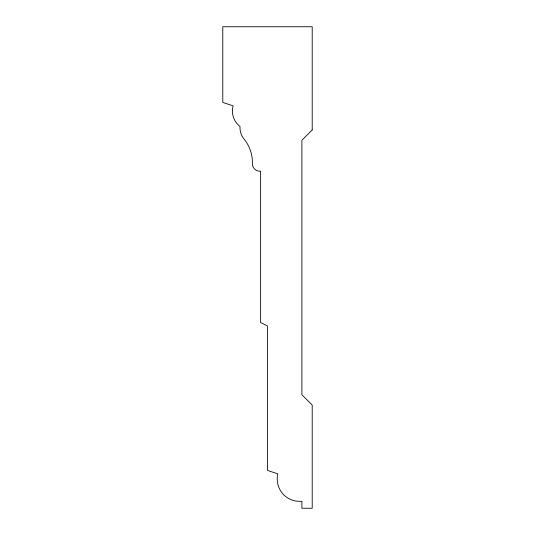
<?xml version="1.0" encoding="UTF-8"?>
<svg xmlns="http://www.w3.org/2000/svg" width="535" height="535" viewBox="0 0 535 535"><rect width="100%" height="100%" fill="white"/><g stroke="black" fill="none" stroke-linecap="round" stroke-linejoin="round"><path stroke-width="0.8" d="M312.213 129.931L301.894 140.244L301.894 394.756L312.213 405.069L312.213 508.25L301.894 508.25L301.894 501.369L297.901 501.275A22.33 22.33 0 0 1 277.819 473.856L267.5 470.419L267.5 325.969L260.619 322.531L260.619 171.2A7.55 7.55 0 0 1 252.359 164.412A36.875 36.875 0 0 0 244.896 140.13A18.698 18.698 0 0 1 239.988 126.487A19.474 19.474 0 0 1 233.106 105.856L222.787 102.412L222.787 26.75L312.213 26.75L312.213 129.931"/></g></svg>
